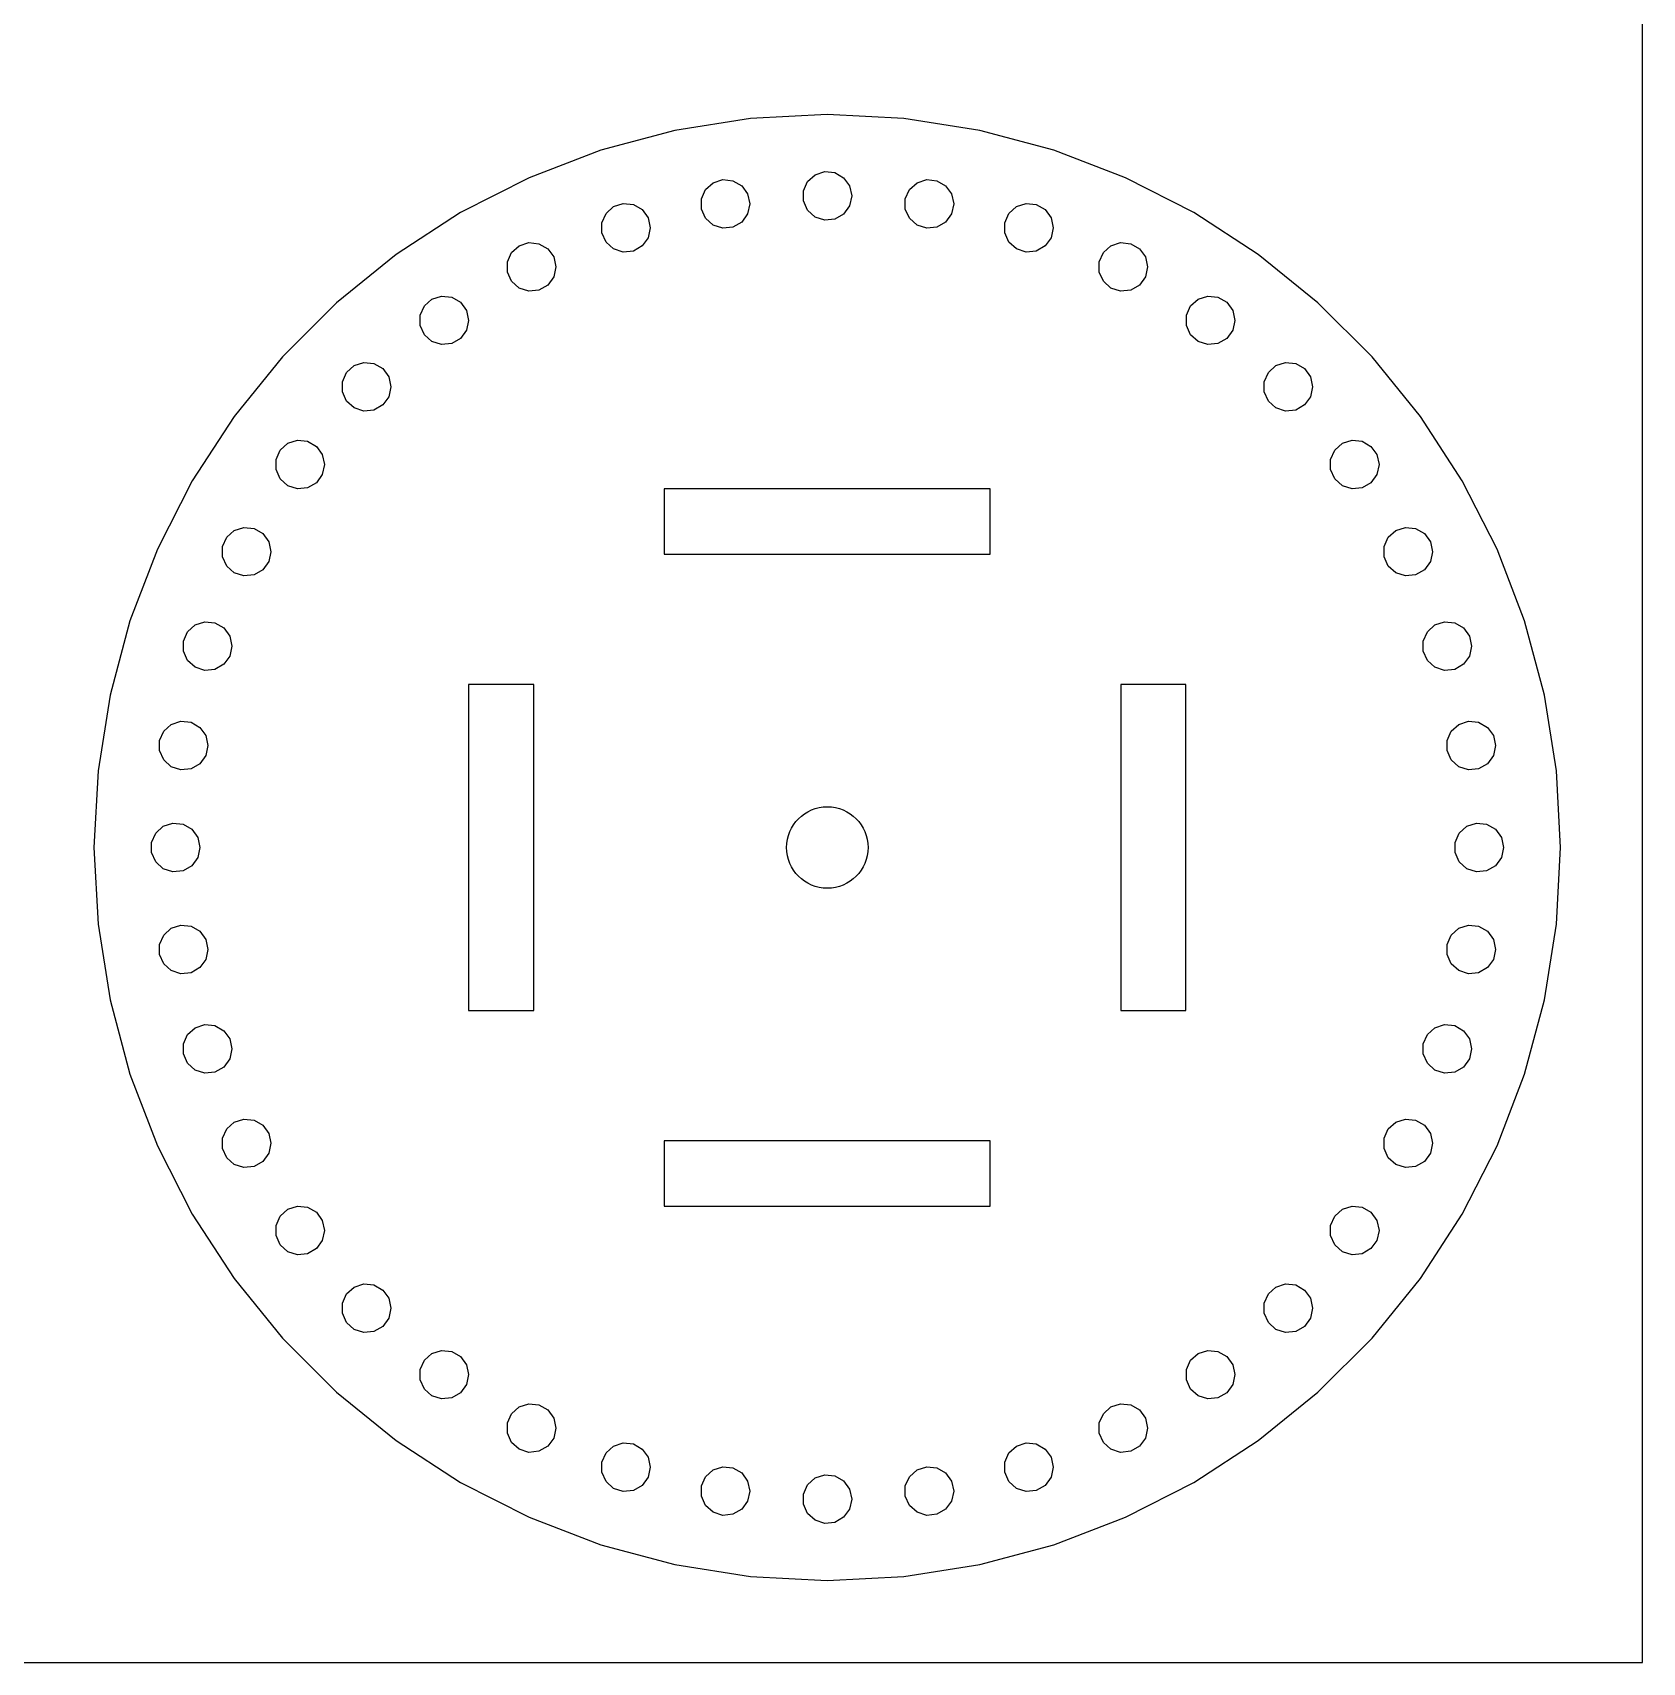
# Model space of a CAD drawing. Header units: millimetres. Extents: x 0 to 600, y 0 to 400.
# Drawn here: x 501.3 to 600, y 0 to 100 of the extents above; entities that cross this region are included whole.
import ezdxf

# ---------------------------------------------------------------- set-up
doc = ezdxf.new("R2010")
doc.units = ezdxf.units.MM
doc.layers.get('0').update_dxf_attribs({"lineweight": 25})

msp = doc.modelspace()

# ---------------------------------------------------------------- linework, layer by layer
for p, q in [((600, 0), (600, 400)), ((0, 0), (600, 0))]:
    msp.add_line(p, q)
at = {"color": 1, "true_color": 0xff0000}
for p, q in [((545.29834, 94.7333), (540.64819, 93.9968)), ((550, 94.9797), (545.29834, 94.7333)), ((554.70166, 94.7333), (550, 94.9797)), ((559.35181, 93.9968), (554.70166, 94.7333)), ((540.64819, 93.9968), (536.1005, 92.7782)), ((563.8995, 92.7782), (559.35181, 93.9968)), ((536.1005, 92.7782), (531.7051, 91.091)), ((568.2949, 91.091), (563.8995, 92.7782)), ((531.7051, 91.091), (527.5101, 88.9536)), ((548.78648, 90.8614), (549.25, 91.2787)), ((549.25, 91.2787), (549.84322, 91.4715)), ((549.84322, 91.4715), (550.46352, 91.4063)), ((550.46352, 91.4063), (551.00369, 91.0944)), ((551.00369, 91.0944), (551.37032, 90.5898)), ((572.4899, 88.9536), (568.2949, 91.091)), ((542.27858, 89.7994), (542.53227, 90.3692)), ((542.53227, 90.3692), (542.9958, 90.7865)), ((542.9958, 90.7865), (543.589, 90.9793)), ((543.589, 90.9793), (544.20932, 90.9141)), ((544.20932, 90.9141), (544.7495, 90.6022)), ((544.7495, 90.6022), (545.11612, 90.0976)), ((545.11612, 90.0976), (545.2458, 89.4875)), ((548.53279, 90.2916), (548.78648, 90.8614)), ((548.53279, 89.6678), (548.53279, 90.2916)), ((551.37032, 90.5898), (551.5, 89.9797)), ((554.78697, 89.7994), (555.04068, 90.3692)), ((555.04068, 90.3692), (555.5042, 90.7865)), ((555.5042, 90.7865), (556.09741, 90.9793)), ((556.09741, 90.9793), (556.71773, 90.9141)), ((556.71773, 90.9141), (557.25789, 90.6022)), ((557.25789, 90.6022), (557.62451, 90.0976)), ((557.62451, 90.0976), (557.7542, 89.4875)), ((536.4321, 88.9046), (536.8956, 89.322)), ((536.8956, 89.322), (537.4888, 89.5148)), ((537.4888, 89.5148), (538.1091, 89.4496)), ((538.1091, 89.4496), (538.6493, 89.1377)), ((538.6493, 89.1377), (539.0159, 88.6331)), ((542.27858, 89.1756), (542.27858, 89.7994)), ((542.53227, 88.6058), (542.27858, 89.1756)), ((545.2458, 89.4875), (545.11612, 88.8774)), ((548.78648, 89.098), (548.53279, 89.6678)), ((549.25, 88.6807), (548.78648, 89.098)), ((551.37032, 89.3696), (551.00369, 88.865)), ((551.5, 89.9797), (551.37032, 89.3696)), ((554.78697, 89.1756), (554.78697, 89.7994)), ((555.04068, 88.6058), (554.78697, 89.1756)), ((557.7542, 89.4875), (557.62451, 88.8774)), ((561.1409, 88.9046), (561.6044, 89.322)), ((561.6044, 89.322), (562.1976, 89.5148)), ((562.1976, 89.5148), (562.8179, 89.4496)), ((562.8179, 89.4496), (563.3581, 89.1377)), ((563.3581, 89.1377), (563.7247, 88.6331)), ((527.5101, 88.9536), (523.5616, 86.3894)), ((536.1784, 88.3348), (536.4321, 88.9046)), ((536.1784, 87.7111), (536.1784, 88.3348)), ((539.0159, 88.6331), (539.1456, 88.023)), ((539.1456, 88.023), (539.0159, 87.4129)), ((542.9958, 88.1885), (542.53227, 88.6058)), ((543.589, 87.9957), (542.9958, 88.1885)), ((544.20932, 88.0609), (543.589, 87.9957)), ((544.7495, 88.3728), (544.20932, 88.0609)), ((545.11612, 88.8774), (544.7495, 88.3728)), ((549.84322, 88.4879), (549.25, 88.6807)), ((550.46352, 88.5531), (549.84322, 88.4879)), ((551.00369, 88.865), (550.46352, 88.5531)), ((555.5042, 88.1885), (555.04068, 88.6058)), ((556.09741, 87.9957), (555.5042, 88.1885)), ((556.71773, 88.0609), (556.09741, 87.9957)), ((557.25789, 88.3728), (556.71773, 88.0609)), ((557.62451, 88.8774), (557.25789, 88.3728)), ((560.8872, 88.3348), (561.1409, 88.9046)), ((560.8872, 87.7111), (560.8872, 88.3348)), ((563.7247, 88.6331), (563.8544, 88.023)), ((563.8544, 88.023), (563.7247, 87.4129)), ((576.4384, 86.3894), (572.4899, 88.9536)), ((531.0996, 86.9212), (531.6928, 87.114)), ((531.6928, 87.114), (532.3131, 87.0488)), ((532.3131, 87.0488), (532.8533, 86.7369)), ((536.4321, 87.1413), (536.1784, 87.7111)), ((536.8956, 86.7239), (536.4321, 87.1413)), ((539.0159, 87.4129), (538.6493, 86.9082)), ((561.1409, 87.1413), (560.8872, 87.7111)), ((561.6044, 86.7239), (561.1409, 87.1413)), ((563.7247, 87.4129), (563.3581, 86.9082)), ((567.4004, 86.9212), (567.9936, 87.114)), ((567.9936, 87.114), (568.6139, 87.0488)), ((568.6139, 87.0488), (569.1541, 86.7369)), ((523.5616, 86.3894), (519.9027, 83.4264)), ((530.3824, 85.9341), (530.6361, 86.5039)), ((530.6361, 86.5039), (531.0996, 86.9212)), ((532.8533, 86.7369), (533.2199, 86.2323)), ((533.2199, 86.2323), (533.3496, 85.6222)), ((537.4888, 86.5312), (536.8956, 86.7239)), ((538.1091, 86.5964), (537.4888, 86.5312)), ((538.6493, 86.9082), (538.1091, 86.5964)), ((562.1976, 86.5312), (561.6044, 86.7239)), ((562.8179, 86.5964), (562.1976, 86.5312)), ((563.3581, 86.9082), (562.8179, 86.5964)), ((566.6832, 85.9341), (566.9369, 86.5039)), ((566.9369, 86.5039), (567.4004, 86.9212)), ((569.1541, 86.7369), (569.5207, 86.2323)), ((569.5207, 86.2323), (569.6504, 85.6222)), ((580.0973, 83.4264), (576.4384, 86.3894)), ((530.3824, 85.3103), (530.3824, 85.9341)), ((530.6361, 84.7405), (530.3824, 85.3103)), ((533.2199, 85.0121), (532.8533, 84.5075)), ((533.3496, 85.6222), (533.2199, 85.0121)), ((566.6832, 85.3103), (566.6832, 85.9341)), ((566.9369, 84.7405), (566.6832, 85.3103)), ((569.5207, 85.0121), (569.1541, 84.5075)), ((569.6504, 85.6222), (569.5207, 85.0121)), ((531.0996, 84.3232), (530.6361, 84.7405)), ((531.6928, 84.1304), (531.0996, 84.3232)), ((532.3131, 84.1956), (531.6928, 84.1304)), ((532.8533, 84.5075), (532.3131, 84.1956)), ((567.4004, 84.3232), (566.9369, 84.7405)), ((567.9936, 84.1304), (567.4004, 84.3232)), ((568.6139, 84.1956), (567.9936, 84.1304)), ((569.1541, 84.5075), (568.6139, 84.1956)), ((519.9027, 83.4264), (516.5736, 80.0973)), ((525.0333, 82.6561), (525.287, 83.226)), ((525.287, 83.226), (525.7505, 83.6433)), ((525.7505, 83.6433), (526.3437, 83.836)), ((526.3437, 83.836), (526.964, 83.7709)), ((526.964, 83.7709), (527.5042, 83.459)), ((527.5042, 83.459), (527.8708, 82.9544)), ((572.0323, 82.6561), (572.286, 83.226)), ((572.286, 83.226), (572.7495, 83.6433)), ((572.7495, 83.6433), (573.3427, 83.836)), ((573.3427, 83.836), (573.963, 83.7709)), ((573.963, 83.7709), (574.5032, 83.459)), ((574.5032, 83.459), (574.8698, 82.9544)), ((583.4264, 80.0973), (580.0973, 83.4264)), ((525.0333, 82.0324), (525.0333, 82.6561)), ((525.287, 81.4626), (525.0333, 82.0324)), ((527.8708, 82.9544), (528.0005, 82.3443)), ((528.0005, 82.3443), (527.8708, 81.7342)), ((572.0323, 82.0324), (572.0323, 82.6561)), ((572.286, 81.4626), (572.0323, 82.0324)), ((574.8698, 82.9544), (574.9995, 82.3443)), ((574.9995, 82.3443), (574.8698, 81.7342)), ((525.7505, 81.0452), (525.287, 81.4626)), ((526.3437, 80.8525), (525.7505, 81.0452)), ((527.5042, 81.2296), (526.964, 80.9177)), ((527.8708, 81.7342), (527.5042, 81.2296)), ((572.7495, 81.0452), (572.286, 81.4626)), ((573.3427, 80.8525), (572.7495, 81.0452)), ((574.5032, 81.2296), (573.963, 80.9177)), ((574.8698, 81.7342), (574.5032, 81.2296)), ((516.5736, 80.0973), (513.6106, 76.4384)), ((526.964, 80.9177), (526.3437, 80.8525)), ((573.963, 80.9177), (573.3427, 80.8525)), ((586.3894, 76.4384), (583.4264, 80.0973)), ((520.2628, 78.5818), (520.5166, 79.1516)), ((520.5166, 79.1516), (520.9801, 79.569)), ((520.9801, 79.569), (521.5733, 79.7617)), ((521.5733, 79.7617), (522.1936, 79.6965)), ((522.1936, 79.6965), (522.7338, 79.3846)), ((522.7338, 79.3846), (523.1004, 78.88)), ((576.8027, 78.5818), (577.0564, 79.1516)), ((577.0564, 79.1516), (577.5199, 79.569)), ((577.5199, 79.569), (578.1131, 79.7617)), ((578.1131, 79.7617), (578.7334, 79.6965)), ((578.7334, 79.6965), (579.2736, 79.3846)), ((579.2736, 79.3846), (579.6402, 78.88)), ((520.2628, 77.9581), (520.2628, 78.5818)), ((523.1004, 78.88), (523.2301, 78.2699)), ((523.2301, 78.2699), (523.1004, 77.6598)), ((576.8027, 77.9581), (576.8027, 78.5818)), ((579.6402, 78.88), (579.7699, 78.2699)), ((579.7699, 78.2699), (579.6402, 77.6598)), ((520.5166, 77.3882), (520.2628, 77.9581)), ((520.9801, 76.9709), (520.5166, 77.3882)), ((522.7338, 77.1552), (522.1936, 76.8433)), ((523.1004, 77.6598), (522.7338, 77.1552)), ((577.0564, 77.3882), (576.8027, 77.9581)), ((577.5199, 76.9709), (577.0564, 77.3882)), ((579.2736, 77.1552), (578.7334, 76.8433)), ((579.6402, 77.6598), (579.2736, 77.1552)), ((513.6106, 76.4384), (511.0464, 72.4899)), ((521.5733, 76.7781), (520.9801, 76.9709)), ((522.1936, 76.8433), (521.5733, 76.7781)), ((578.1131, 76.7781), (577.5199, 76.9709)), ((578.7334, 76.8433), (578.1131, 76.7781)), ((588.9536, 72.4899), (586.3894, 76.4384)), ((516.1885, 73.8114), (516.4422, 74.3812)), ((516.4422, 74.3812), (516.9057, 74.7985)), ((516.9057, 74.7985), (517.4989, 74.9913)), ((517.4989, 74.9913), (518.1193, 74.9261)), ((518.1193, 74.9261), (518.6594, 74.6142)), ((518.6594, 74.6142), (519.026, 74.1096)), ((519.026, 74.1096), (519.1557, 73.4995)), ((580.877, 73.8114), (581.1307, 74.3812)), ((581.1307, 74.3812), (581.5943, 74.7985)), ((581.5943, 74.7985), (582.1875, 74.9913)), ((582.1875, 74.9913), (582.8078, 74.9261)), ((582.8078, 74.9261), (583.348, 74.6142)), ((583.348, 74.6142), (583.7146, 74.1096)), ((583.7146, 74.1096), (583.8443, 73.4995)), ((516.1885, 73.1876), (516.1885, 73.8114)), ((516.4422, 72.6178), (516.1885, 73.1876)), ((519.1557, 73.4995), (519.026, 72.8894)), ((580.877, 73.1876), (580.877, 73.8114)), ((581.1307, 72.6178), (580.877, 73.1876)), ((583.8443, 73.4995), (583.7146, 72.8894)), ((511.0464, 72.4899), (508.909, 68.2949)), ((516.9057, 72.2004), (516.4422, 72.6178)), ((517.4989, 72.0077), (516.9057, 72.2004)), ((518.1193, 72.0729), (517.4989, 72.0077)), ((518.6594, 72.3848), (518.1193, 72.0729)), ((519.026, 72.8894), (518.6594, 72.3848)), ((581.5943, 72.2004), (581.1307, 72.6178)), ((582.1875, 72.0077), (581.5943, 72.2004)), ((582.8078, 72.0729), (582.1875, 72.0077)), ((583.348, 72.3848), (582.8078, 72.0729)), ((583.7146, 72.8894), (583.348, 72.3848)), ((591.091, 68.2949), (588.9536, 72.4899)), ((560, 72), (540, 72)), ((540, 72), (540, 68)), ((560, 68), (560, 72)), ((512.9106, 68.4623), (513.1643, 69.0321)), ((513.1643, 69.0321), (513.6278, 69.4494)), ((513.6278, 69.4494), (514.221, 69.6422)), ((514.221, 69.6422), (514.8413, 69.577)), ((514.8413, 69.577), (515.3815, 69.2651)), ((515.3815, 69.2651), (515.7481, 68.7605)), ((584.155, 68.4623), (584.4087, 69.0321)), ((584.4087, 69.0321), (584.8722, 69.4494)), ((584.8722, 69.4494), (585.4654, 69.6422)), ((585.4654, 69.6422), (586.0857, 69.577)), ((586.0857, 69.577), (586.6259, 69.2651)), ((586.6259, 69.2651), (586.9925, 68.7605)), ((508.909, 68.2949), (507.2218, 63.8995)), ((512.9106, 67.8385), (512.9106, 68.4623)), ((515.7481, 68.7605), (515.8778, 68.1504)), ((515.8778, 68.1504), (515.7481, 67.5403)), ((584.155, 67.8385), (584.155, 68.4623)), ((586.9925, 68.7605), (587.1222, 68.1504)), ((587.1222, 68.1504), (586.9925, 67.5403)), ((592.7782, 63.8995), (591.091, 68.2949)), ((513.1643, 67.2687), (512.9106, 67.8385)), ((513.6278, 66.8514), (513.1643, 67.2687)), ((515.3815, 67.0357), (514.8413, 66.7238)), ((515.7481, 67.5403), (515.3815, 67.0357)), ((540, 68), (560, 68)), ((584.4087, 67.2687), (584.155, 67.8385)), ((584.8722, 66.8514), (584.4087, 67.2687)), ((586.6259, 67.0357), (586.0857, 66.7238)), ((586.9925, 67.5403), (586.6259, 67.0357)), ((514.221, 66.6586), (513.6278, 66.8514)), ((514.8413, 66.7238), (514.221, 66.6586)), ((585.4654, 66.6586), (584.8722, 66.8514)), ((586.0857, 66.7238), (585.4654, 66.6586)), ((507.2218, 63.8995), (506.0032, 59.35181)), ((510.5098, 62.6663), (510.7635, 63.2361)), ((510.7635, 63.2361), (511.227, 63.6534)), ((511.227, 63.6534), (511.8202, 63.8462)), ((511.8202, 63.8462), (512.4406, 63.781)), ((512.4406, 63.781), (512.9807, 63.4691)), ((512.9807, 63.4691), (513.3474, 62.9645)), ((586.5557, 62.6663), (586.8094, 63.2361)), ((586.8094, 63.2361), (587.273, 63.6534)), ((587.273, 63.6534), (587.8662, 63.8462)), ((587.8662, 63.8462), (588.4865, 63.781)), ((588.4865, 63.781), (589.0267, 63.4691)), ((589.0267, 63.4691), (589.3933, 62.9645)), ((593.9968, 59.35181), (592.7782, 63.8995)), ((510.5098, 62.0425), (510.5098, 62.6663)), ((510.7635, 61.4727), (510.5098, 62.0425)), ((513.3474, 62.9645), (513.477, 62.3544)), ((513.477, 62.3544), (513.3474, 61.7443)), ((586.5557, 62.0425), (586.5557, 62.6663)), ((586.8094, 61.4727), (586.5557, 62.0425)), ((589.3933, 62.9645), (589.523, 62.3544)), ((589.523, 62.3544), (589.3933, 61.7443)), ((511.227, 61.0554), (510.7635, 61.4727)), ((511.8202, 60.8626), (511.227, 61.0554)), ((512.9807, 61.2397), (512.4406, 60.9278)), ((513.3474, 61.7443), (512.9807, 61.2397)), ((587.273, 61.0554), (586.8094, 61.4727)), ((587.8662, 60.8626), (587.273, 61.0554)), ((589.0267, 61.2397), (588.4865, 60.9278)), ((589.3933, 61.7443), (589.0267, 61.2397)), ((512.4406, 60.9278), (511.8202, 60.8626)), ((588.4865, 60.9278), (587.8662, 60.8626)), ((506.0032, 59.35181), (505.2667, 54.70166)), ((532, 60), (528, 60)), ((528, 60), (528, 40)), ((532, 40), (532, 60)), ((572, 60), (568, 60)), ((568, 60), (568, 40)), ((572, 40), (572, 60)), ((594.7333, 54.70166), (593.9968, 59.35181)), ((509.0453, 56.56607), (509.299, 57.13588)), ((509.299, 57.13588), (509.7625, 57.55324)), ((509.7625, 57.55324), (510.3557, 57.74599)), ((510.3557, 57.74599), (510.976, 57.68079)), ((510.976, 57.68079), (511.5162, 57.36891)), ((511.5162, 57.36891), (511.8828, 56.8643)), ((588.0203, 56.56607), (588.274, 57.13588)), ((588.274, 57.13588), (588.7375, 57.55324)), ((588.7375, 57.55324), (589.3307, 57.74599)), ((589.3307, 57.74599), (589.951, 57.68079)), ((589.951, 57.68079), (590.4912, 57.36891)), ((590.4912, 57.36891), (590.8578, 56.8643)), ((509.0453, 55.94234), (509.0453, 56.56607)), ((511.8828, 56.8643), (512.0125, 56.2542)), ((512.0125, 56.2542), (511.8828, 55.64409)), ((588.0203, 55.94234), (588.0203, 56.56607)), ((590.8578, 56.8643), (590.9875, 56.2542)), ((590.9875, 56.2542), (590.8578, 55.64409)), ((509.299, 55.37253), (509.0453, 55.94234)), ((509.7625, 54.95515), (509.299, 55.37253)), ((511.5162, 55.13948), (510.976, 54.82762)), ((511.8828, 55.64409), (511.5162, 55.13948)), ((588.274, 55.37253), (588.0203, 55.94234)), ((588.7375, 54.95515), (588.274, 55.37253)), ((590.4912, 55.13948), (589.951, 54.82762)), ((590.8578, 55.64409), (590.4912, 55.13948)), ((505.2667, 54.70166), (505.0203, 50)), ((510.3557, 54.76242), (509.7625, 54.95515)), ((510.976, 54.82762), (510.3557, 54.76242)), ((589.3307, 54.76242), (588.7375, 54.95515)), ((589.951, 54.82762), (589.3307, 54.76242)), ((594.9797, 50), (594.7333, 54.70166)), ((508.8068, 50.88167), (509.2703, 51.29903)), ((509.2703, 51.29903), (509.8635, 51.49178)), ((509.8635, 51.49178), (510.4838, 51.42657)), ((510.4838, 51.42657), (511.024, 51.11472)), ((511.024, 51.11472), (511.3906, 50.61009)), ((588.7662, 50.88167), (589.2297, 51.29903)), ((589.2297, 51.29903), (589.8229, 51.49178)), ((589.8229, 51.49178), (590.4432, 51.42657)), ((590.4432, 51.42657), (590.9834, 51.11472)), ((590.9834, 51.11472), (591.35, 50.61009)), ((508.5531, 50.31186), (508.8068, 50.88167)), ((508.5531, 49.68814), (508.5531, 50.31186)), ((511.3906, 50.61009), (511.5203, 50)), ((588.5125, 50.31186), (588.7662, 50.88167)), ((588.5125, 49.68814), (588.5125, 50.31186)), ((591.35, 50.61009), (591.4797, 50)), ((505.0203, 50), (505.2667, 45.29834)), ((508.8068, 49.11833), (508.5531, 49.68814)), ((509.2703, 48.70097), (508.8068, 49.11833)), ((511.3906, 49.38991), (511.024, 48.88528)), ((511.5203, 50), (511.3906, 49.38991)), ((588.7662, 49.11833), (588.5125, 49.68814)), ((589.2297, 48.70097), (588.7662, 49.11833)), ((591.35, 49.38991), (590.9834, 48.88528)), ((591.4797, 50), (591.35, 49.38991)), ((594.7333, 45.29834), (594.9797, 50)), ((509.8635, 48.50822), (509.2703, 48.70097)), ((510.4838, 48.57343), (509.8635, 48.50822)), ((511.024, 48.88528), (510.4838, 48.57343)), ((589.8229, 48.50822), (589.2297, 48.70097)), ((590.4432, 48.57343), (589.8229, 48.50822)), ((590.9834, 48.88528), (590.4432, 48.57343)), ((505.2667, 45.29834), (506.0032, 40.64819)), ((509.299, 44.62747), (509.7625, 45.04485)), ((509.7625, 45.04485), (510.3557, 45.23758)), ((510.3557, 45.23758), (510.976, 45.17238)), ((510.976, 45.17238), (511.5162, 44.86052)), ((588.274, 44.62747), (588.7375, 45.04485)), ((588.7375, 45.04485), (589.3307, 45.23758)), ((589.3307, 45.23758), (589.951, 45.17238)), ((589.951, 45.17238), (590.4912, 44.86052)), ((593.9968, 40.64819), (594.7333, 45.29834)), ((509.0453, 44.05766), (509.299, 44.62747)), ((509.0453, 43.43393), (509.0453, 44.05766)), ((511.5162, 44.86052), (511.8828, 44.35591)), ((511.8828, 44.35591), (512.0125, 43.7458)), ((588.0203, 44.05766), (588.274, 44.62747)), ((588.0203, 43.43393), (588.0203, 44.05766)), ((590.4912, 44.86052), (590.8578, 44.35591)), ((590.8578, 44.35591), (590.9875, 43.7458)), ((509.299, 42.86412), (509.0453, 43.43393)), ((511.8828, 43.1357), (511.5162, 42.63109)), ((512.0125, 43.7458), (511.8828, 43.1357)), ((588.274, 42.86412), (588.0203, 43.43393)), ((590.8578, 43.1357), (590.4912, 42.63109)), ((590.9875, 43.7458), (590.8578, 43.1357)), ((509.7625, 42.44676), (509.299, 42.86412)), ((510.3557, 42.25401), (509.7625, 42.44676)), ((510.976, 42.31921), (510.3557, 42.25401)), ((511.5162, 42.63109), (510.976, 42.31921)), ((588.7375, 42.44676), (588.274, 42.86412)), ((589.3307, 42.25401), (588.7375, 42.44676)), ((589.951, 42.31921), (589.3307, 42.25401)), ((590.4912, 42.63109), (589.951, 42.31921)), ((506.0032, 40.64819), (507.2218, 36.1005)), ((592.7782, 36.1005), (593.9968, 40.64819)), ((511.227, 38.9446), (511.8202, 39.1374)), ((511.8202, 39.1374), (512.4406, 39.0722)), ((512.4406, 39.0722), (512.9807, 38.7603)), ((528, 40), (532, 40)), ((568, 40), (572, 40)), ((587.273, 38.9446), (587.8662, 39.1374)), ((587.8662, 39.1374), (588.4865, 39.0722)), ((588.4865, 39.0722), (589.0267, 38.7603)), ((510.5098, 37.9575), (510.7635, 38.5273)), ((510.7635, 38.5273), (511.227, 38.9446)), ((512.9807, 38.7603), (513.3474, 38.2557)), ((513.3474, 38.2557), (513.477, 37.6456)), ((586.5557, 37.9575), (586.8094, 38.5273)), ((586.8094, 38.5273), (587.273, 38.9446)), ((589.0267, 38.7603), (589.3933, 38.2557)), ((589.3933, 38.2557), (589.523, 37.6456)), ((510.5098, 37.3337), (510.5098, 37.9575)), ((510.7635, 36.7639), (510.5098, 37.3337)), ((513.3474, 37.0355), (512.9807, 36.5309)), ((513.477, 37.6456), (513.3474, 37.0355)), ((586.5557, 37.3337), (586.5557, 37.9575)), ((586.8094, 36.7639), (586.5557, 37.3337)), ((589.3933, 37.0355), (589.0267, 36.5309)), ((589.523, 37.6456), (589.3933, 37.0355)), ((507.2218, 36.1005), (508.909, 31.7051)), ((511.227, 36.3466), (510.7635, 36.7639)), ((511.8202, 36.1538), (511.227, 36.3466)), ((512.4406, 36.219), (511.8202, 36.1538)), ((512.9807, 36.5309), (512.4406, 36.219)), ((587.273, 36.3466), (586.8094, 36.7639)), ((587.8662, 36.1538), (587.273, 36.3466)), ((588.4865, 36.219), (587.8662, 36.1538)), ((589.0267, 36.5309), (588.4865, 36.219)), ((591.091, 31.7051), (592.7782, 36.1005)), ((513.1643, 32.7313), (513.6278, 33.1486)), ((513.6278, 33.1486), (514.221, 33.3414)), ((514.221, 33.3414), (514.8413, 33.2762)), ((514.8413, 33.2762), (515.3815, 32.9643)), ((584.4087, 32.7313), (584.8722, 33.1486)), ((584.8722, 33.1486), (585.4654, 33.3414)), ((585.4654, 33.3414), (586.0857, 33.2762)), ((586.0857, 33.2762), (586.6259, 32.9643)), ((512.9106, 32.1615), (513.1643, 32.7313)), ((512.9106, 31.5377), (512.9106, 32.1615)), ((515.3815, 32.9643), (515.7481, 32.4597)), ((515.7481, 32.4597), (515.8778, 31.8496)), ((584.155, 32.1615), (584.4087, 32.7313)), ((584.155, 31.5377), (584.155, 32.1615)), ((586.6259, 32.9643), (586.9925, 32.4597)), ((586.9925, 32.4597), (587.1222, 31.8496)), ((508.909, 31.7051), (511.0464, 27.5101)), ((513.1643, 30.9679), (512.9106, 31.5377)), ((515.7481, 31.2395), (515.3815, 30.7349)), ((515.8778, 31.8496), (515.7481, 31.2395)), ((560, 32), (540, 32)), ((540, 32), (540, 28)), ((560, 28), (560, 32)), ((584.4087, 30.9679), (584.155, 31.5377)), ((586.9925, 31.2395), (586.6259, 30.7349)), ((587.1222, 31.8496), (586.9925, 31.2395)), ((588.9536, 27.5101), (591.091, 31.7051)), ((513.6278, 30.5506), (513.1643, 30.9679)), ((514.221, 30.3578), (513.6278, 30.5506)), ((514.8413, 30.423), (514.221, 30.3578)), ((515.3815, 30.7349), (514.8413, 30.423)), ((584.8722, 30.5506), (584.4087, 30.9679)), ((585.4654, 30.3578), (584.8722, 30.5506)), ((586.0857, 30.423), (585.4654, 30.3578)), ((586.6259, 30.7349), (586.0857, 30.423)), ((511.0464, 27.5101), (513.6106, 23.5616)), ((516.1885, 26.8124), (516.4422, 27.3822)), ((516.4422, 27.3822), (516.9057, 27.7996)), ((516.9057, 27.7996), (517.4989, 27.9923)), ((517.4989, 27.9923), (518.1193, 27.9271)), ((518.1193, 27.9271), (518.6594, 27.6152)), ((518.6594, 27.6152), (519.026, 27.1106)), ((519.026, 27.1106), (519.1557, 26.5005)), ((540, 28), (560, 28)), ((580.877, 26.8124), (581.1307, 27.3822)), ((581.1307, 27.3822), (581.5943, 27.7996)), ((581.5943, 27.7996), (582.1875, 27.9923)), ((582.1875, 27.9923), (582.8078, 27.9271)), ((582.8078, 27.9271), (583.348, 27.6152)), ((583.348, 27.6152), (583.7146, 27.1106)), ((583.7146, 27.1106), (583.8443, 26.5005)), ((586.3894, 23.5616), (588.9536, 27.5101)), ((516.1885, 26.1886), (516.1885, 26.8124)), ((516.4422, 25.6188), (516.1885, 26.1886)), ((519.1557, 26.5005), (519.026, 25.8904)), ((580.877, 26.1886), (580.877, 26.8124)), ((581.1307, 25.6188), (580.877, 26.1886)), ((583.8443, 26.5005), (583.7146, 25.8904)), ((516.9057, 25.2015), (516.4422, 25.6188)), ((517.4989, 25.0087), (516.9057, 25.2015)), ((518.1193, 25.0739), (517.4989, 25.0087)), ((518.6594, 25.3858), (518.1193, 25.0739)), ((519.026, 25.8904), (518.6594, 25.3858)), ((581.5943, 25.2015), (581.1307, 25.6188)), ((582.1875, 25.0087), (581.5943, 25.2015)), ((582.8078, 25.0739), (582.1875, 25.0087)), ((583.348, 25.3858), (582.8078, 25.0739)), ((583.7146, 25.8904), (583.348, 25.3858)), ((513.6106, 23.5616), (516.5736, 19.9027)), ((520.5166, 22.6118), (520.9801, 23.0291)), ((520.9801, 23.0291), (521.5733, 23.2219)), ((521.5733, 23.2219), (522.1936, 23.1567)), ((522.1936, 23.1567), (522.7338, 22.8448)), ((577.0564, 22.6118), (577.5199, 23.0291)), ((577.5199, 23.0291), (578.1131, 23.2219)), ((578.1131, 23.2219), (578.7334, 23.1567)), ((578.7334, 23.1567), (579.2736, 22.8448)), ((583.4264, 19.9027), (586.3894, 23.5616)), ((520.2628, 22.0419), (520.5166, 22.6118)), ((520.2628, 21.4182), (520.2628, 22.0419)), ((522.7338, 22.8448), (523.1004, 22.3402)), ((523.1004, 22.3402), (523.2301, 21.7301)), ((576.8027, 22.0419), (577.0564, 22.6118)), ((576.8027, 21.4182), (576.8027, 22.0419)), ((579.2736, 22.8448), (579.6402, 22.3402)), ((579.6402, 22.3402), (579.7699, 21.7301)), ((520.5166, 20.8484), (520.2628, 21.4182)), ((523.1004, 21.12), (522.7338, 20.6154)), ((523.2301, 21.7301), (523.1004, 21.12)), ((577.0564, 20.8484), (576.8027, 21.4182)), ((579.6402, 21.12), (579.2736, 20.6154)), ((579.7699, 21.7301), (579.6402, 21.12)), ((520.9801, 20.431), (520.5166, 20.8484)), ((521.5733, 20.2383), (520.9801, 20.431)), ((522.1936, 20.3035), (521.5733, 20.2383)), ((522.7338, 20.6154), (522.1936, 20.3035)), ((577.5199, 20.431), (577.0564, 20.8484)), ((578.1131, 20.2383), (577.5199, 20.431)), ((578.7334, 20.3035), (578.1131, 20.2383)), ((579.2736, 20.6154), (578.7334, 20.3035)), ((516.5736, 19.9027), (519.9027, 16.5736)), ((525.7505, 18.9548), (526.3437, 19.1475)), ((526.3437, 19.1475), (526.964, 19.0823)), ((526.964, 19.0823), (527.5042, 18.7704)), ((572.7495, 18.9548), (573.3427, 19.1475)), ((573.3427, 19.1475), (573.963, 19.0823)), ((573.963, 19.0823), (574.5032, 18.7704)), ((580.0973, 16.5736), (583.4264, 19.9027)), ((525.0333, 17.9676), (525.287, 18.5374)), ((525.287, 18.5374), (525.7505, 18.9548)), ((527.5042, 18.7704), (527.8708, 18.2658)), ((527.8708, 18.2658), (528.0005, 17.6557)), ((572.0323, 17.9676), (572.286, 18.5374)), ((572.286, 18.5374), (572.7495, 18.9548)), ((574.5032, 18.7704), (574.8698, 18.2658)), ((574.8698, 18.2658), (574.9995, 17.6557)), ((525.0333, 17.3439), (525.0333, 17.9676)), ((525.287, 16.774), (525.0333, 17.3439)), ((527.8708, 17.0456), (527.5042, 16.541)), ((528.0005, 17.6557), (527.8708, 17.0456)), ((572.0323, 17.3439), (572.0323, 17.9676)), ((572.286, 16.774), (572.0323, 17.3439)), ((574.8698, 17.0456), (574.5032, 16.541)), ((574.9995, 17.6557), (574.8698, 17.0456)), ((519.9027, 16.5736), (523.5616, 13.6106)), ((525.7505, 16.3567), (525.287, 16.774)), ((526.3437, 16.164), (525.7505, 16.3567)), ((526.964, 16.2291), (526.3437, 16.164)), ((527.5042, 16.541), (526.964, 16.2291)), ((572.7495, 16.3567), (572.286, 16.774)), ((573.3427, 16.164), (572.7495, 16.3567)), ((573.963, 16.2291), (573.3427, 16.164)), ((574.5032, 16.541), (573.963, 16.2291)), ((576.4384, 13.6106), (580.0973, 16.5736)), ((530.3824, 14.6897), (530.6361, 15.2595)), ((530.6361, 15.2595), (531.0996, 15.6768)), ((531.0996, 15.6768), (531.6928, 15.8696)), ((531.6928, 15.8696), (532.3131, 15.8044)), ((532.3131, 15.8044), (532.8533, 15.4925)), ((532.8533, 15.4925), (533.2199, 14.9879)), ((566.6832, 14.6897), (566.9369, 15.2595)), ((566.9369, 15.2595), (567.4004, 15.6768)), ((567.4004, 15.6768), (567.9936, 15.8696)), ((567.9936, 15.8696), (568.6139, 15.8044)), ((568.6139, 15.8044), (569.1541, 15.4925)), ((569.1541, 15.4925), (569.5207, 14.9879)), ((530.3824, 14.0659), (530.3824, 14.6897)), ((530.6361, 13.4961), (530.3824, 14.0659)), ((533.2199, 14.9879), (533.3496, 14.3778)), ((533.3496, 14.3778), (533.2199, 13.7677)), ((566.6832, 14.0659), (566.6832, 14.6897)), ((566.9369, 13.4961), (566.6832, 14.0659)), ((569.5207, 14.9879), (569.6504, 14.3778)), ((569.6504, 14.3778), (569.5207, 13.7677)), ((523.5616, 13.6106), (527.5101, 11.0464)), ((531.0996, 13.0788), (530.6361, 13.4961)), ((531.6928, 12.886), (531.0996, 13.0788)), ((532.8533, 13.2631), (532.3131, 12.9512)), ((533.2199, 13.7677), (532.8533, 13.2631)), ((536.4321, 12.8587), (536.8956, 13.2761)), ((536.8956, 13.2761), (537.4888, 13.4688)), ((537.4888, 13.4688), (538.1091, 13.4036)), ((538.1091, 13.4036), (538.6493, 13.0918)), ((538.6493, 13.0918), (539.0159, 12.5871)), ((561.1409, 12.8587), (561.6044, 13.2761)), ((561.6044, 13.2761), (562.1976, 13.4688)), ((562.1976, 13.4688), (562.8179, 13.4036)), ((562.8179, 13.4036), (563.3581, 13.0918)), ((563.3581, 13.0918), (563.7247, 12.5871)), ((567.4004, 13.0788), (566.9369, 13.4961)), ((567.9936, 12.886), (567.4004, 13.0788)), ((569.1541, 13.2631), (568.6139, 12.9512)), ((569.5207, 13.7677), (569.1541, 13.2631)), ((572.4899, 11.0464), (576.4384, 13.6106)), ((532.3131, 12.9512), (531.6928, 12.886)), ((536.1784, 12.2889), (536.4321, 12.8587)), ((536.1784, 11.6652), (536.1784, 12.2889)), ((539.0159, 12.5871), (539.1456, 11.977)), ((542.9958, 11.8115), (543.589, 12.0043)), ((543.589, 12.0043), (544.20932, 11.9391)), ((555.5042, 11.8115), (556.09741, 12.0043)), ((556.09741, 12.0043), (556.71773, 11.9391)), ((560.8872, 12.2889), (561.1409, 12.8587)), ((560.8872, 11.6652), (560.8872, 12.2889)), ((563.7247, 12.5871), (563.8544, 11.977)), ((568.6139, 12.9512), (567.9936, 12.886)), ((527.5101, 11.0464), (531.7051, 8.909)), ((536.4321, 11.0954), (536.1784, 11.6652)), ((536.8956, 10.678), (536.4321, 11.0954)), ((539.0159, 11.3669), (538.6493, 10.8623)), ((539.1456, 11.977), (539.0159, 11.3669)), ((542.27858, 10.8244), (542.53227, 11.3942)), ((542.53227, 11.3942), (542.9958, 11.8115)), ((544.20932, 11.9391), (544.7495, 11.6272)), ((544.7495, 11.6272), (545.11612, 11.1226)), ((545.11612, 11.1226), (545.2458, 10.5125)), ((548.78648, 10.902), (549.25, 11.3193)), ((549.25, 11.3193), (549.84322, 11.5121)), ((549.84322, 11.5121), (550.46352, 11.4469)), ((550.46352, 11.4469), (551.00369, 11.135)), ((551.00369, 11.135), (551.37032, 10.6304)), ((554.78697, 10.8244), (555.04068, 11.3942)), ((555.04068, 11.3942), (555.5042, 11.8115)), ((556.71773, 11.9391), (557.25789, 11.6272)), ((557.25789, 11.6272), (557.62451, 11.1226)), ((557.62451, 11.1226), (557.7542, 10.5125)), ((561.1409, 11.0954), (560.8872, 11.6652)), ((561.6044, 10.678), (561.1409, 11.0954)), ((563.7247, 11.3669), (563.3581, 10.8623)), ((563.8544, 11.977), (563.7247, 11.3669)), ((568.2949, 8.909), (572.4899, 11.0464)), ((537.4888, 10.4852), (536.8956, 10.678)), ((538.1091, 10.5504), (537.4888, 10.4852)), ((538.6493, 10.8623), (538.1091, 10.5504)), ((542.27858, 10.2006), (542.27858, 10.8244)), ((542.53227, 9.6308), (542.27858, 10.2006)), ((545.2458, 10.5125), (545.11612, 9.9024)), ((548.53279, 10.3322), (548.78648, 10.902)), ((548.53279, 9.7084), (548.53279, 10.3322)), ((551.37032, 10.6304), (551.5, 10.0203)), ((551.5, 10.0203), (551.37032, 9.4102)), ((554.78697, 10.2006), (554.78697, 10.8244)), ((555.04068, 9.6308), (554.78697, 10.2006)), ((557.7542, 10.5125), (557.62451, 9.9024)), ((562.1976, 10.4852), (561.6044, 10.678)), ((562.8179, 10.5504), (562.1976, 10.4852)), ((563.3581, 10.8623), (562.8179, 10.5504)), ((542.9958, 9.2135), (542.53227, 9.6308)), ((543.589, 9.0207), (542.9958, 9.2135)), ((544.20932, 9.0859), (543.589, 9.0207)), ((544.7495, 9.3978), (544.20932, 9.0859)), ((545.11612, 9.9024), (544.7495, 9.3978)), ((548.78648, 9.1386), (548.53279, 9.7084)), ((549.25, 8.7213), (548.78648, 9.1386)), ((551.37032, 9.4102), (551.00369, 8.9056)), ((555.5042, 9.2135), (555.04068, 9.6308)), ((556.09741, 9.0207), (555.5042, 9.2135)), ((556.71773, 9.0859), (556.09741, 9.0207)), ((557.25789, 9.3978), (556.71773, 9.0859)), ((557.62451, 9.9024), (557.25789, 9.3978)), ((531.7051, 8.909), (536.1005, 7.2218)), ((549.84322, 8.5285), (549.25, 8.7213)), ((550.46352, 8.5937), (549.84322, 8.5285)), ((551.00369, 8.9056), (550.46352, 8.5937)), ((563.8995, 7.2218), (568.2949, 8.909)), ((536.1005, 7.2218), (540.64819, 6.0032)), ((559.35181, 6.0032), (563.8995, 7.2218)), ((540.64819, 6.0032), (545.29834, 5.2667)), ((554.70166, 5.2667), (559.35181, 6.0032)), ((545.29834, 5.2667), (550, 5.0203)), ((550, 5.0203), (554.70166, 5.2667))]:
    msp.add_line(p, q, dxfattribs=at)
msp.add_circle((550, 50), 2.5, dxfattribs=at)

doc.saveas('drawing.dxf')
